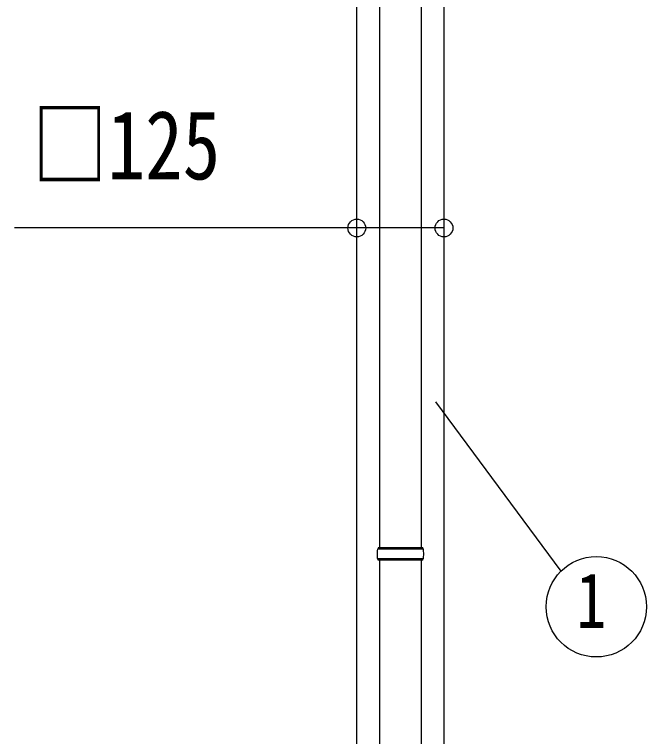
# Model space of a CAD drawing. Units: millimetres, scale not verified. Extents: x -12615 to 12615, y -8910 to 8910.
# Drawn here: x -11318 to -10412, y -2505 to -1469 of the extents above; entities that cross this region are included whole.
import ezdxf
from ezdxf.enums import TextEntityAlignment as Align

# ---------------------------------------------------------------- set-up
doc = ezdxf.new("R2010")
doc.units = ezdxf.units.MM
doc.header["$LTSCALE"] = 40
for name, color, linetype in [('0-5_YKK_13', 4, 'Continuous'), ('0-6_YKK_A1', 4, 'Continuous'), ('0-7_YKK_D', 6, 'Continuous')]:
    doc.layers.add(name, color=color, linetype=linetype)
doc.styles.add('ＭＳ ゴシック', font='')
doc.styles.get('ＭＳ ゴシック').set_extended_font_data('MS Gothic')

msp = doc.modelspace()

# ---------------------------------------------------------------- linework, layer by layer
at = {"layer": '0-5_YKK_13'}
for p, q in [((-10794.94, -1384.37), (-10794.94, -2233.87)), ((-10734.94, -1384.37), (-10734.94, -2233.87)), ((-10731.94, -2235.86), (-10797.94, -2235.86)), ((-10732.94, -2233.86), (-10796.94, -2233.86)), ((-10796.94, -2233.86), (-10796.94, -2235.86)), ((-10732.94, -2233.86), (-10732.94, -2235.86)), ((-10731.94, -2249.86), (-10797.94, -2249.86)), ((-10796.94, -2251.86), (-10796.94, -2249.86)), ((-10732.94, -2251.86), (-10796.94, -2251.86)), ((-10794.94, -2251.86), (-10794.94, -3211.37)), ((-10734.94, -2251.86), (-10734.94, -3211.37)), ((-10732.94, -2251.86), (-10732.94, -2249.86))]:
    msp.add_line(p, q, dxfattribs=at)
for centre, start, end in [((-10749.19, -2242.86), 171.82876, 180.00002), ((-10780.69, -2242.86), 359.99998, 8.17124), ((-10749.19, -2242.86), 180.00002, 188.17127), ((-10780.69, -2242.86), 351.82873, 359.99998)]:
    msp.add_arc(centre, 49.25, start, end, dxfattribs=at)
at = {"layer": '0-6_YKK_A1'}
for p, q in [((-10827.44, -3920.37), (-10827.44, -1120.37)), ((-10702.44, -1120.37), (-10702.44, -3920.37))]:
    msp.add_line(p, q, dxfattribs=at)
at = {"layer": '0-7_YKK_D'}
msp.add_line((-10714.39, -2024.77), (-10534.6, -2267.42), dxfattribs=at)
msp.add_lwpolyline([(-10702.44, -1775.37), (-10827.44, -1775.37), (-11318.44, -1775.37)], dxfattribs=at)
for centre, radius in [((-10827.44, -1775.37), 12.75), ((-10702.44, -1775.37), 12.75), ((-10483.88, -2318.52), 72)]:
    msp.add_circle(centre, radius, dxfattribs=at)

# ---------------------------------------------------------------- texts
at = {"layer": '0-7_YKK_D', "style": 'ＭＳ ゴシック', "width": 0.8}
for s, height, p in [('□125', 98.97, (-11292.84, -1735.37)), ('1', 79.18, (-10512.68, -2372.52))]:
    msp.add_text(s, height=height, dxfattribs=at).set_placement(p, align=Align.BOTTOM_LEFT)

doc.saveas('drawing.dxf')
